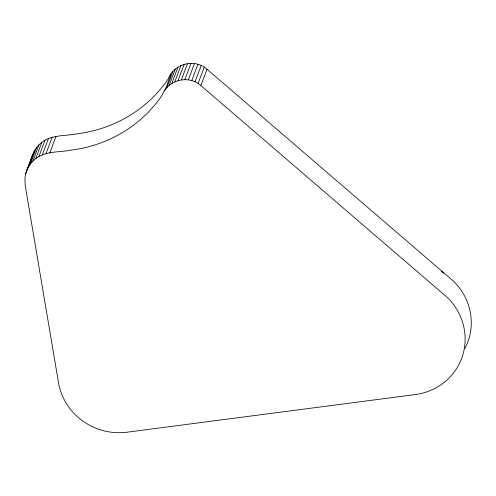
<?xml version="1.0" encoding="UTF-8"?>
<svg xmlns="http://www.w3.org/2000/svg" width="496" height="496" viewBox="0 0 496 496"><rect width="100%" height="100%" fill="white"/><g stroke="black" fill="none" stroke-linecap="round" stroke-linejoin="round"><path stroke-width="0.74" d="M25.569 174.102L24.93 177.804L25.178 185.343L58.509 382.67A59.991 57.4 20.6 0 0 127.063 432.196L415.115 394.593A59.991 57.4 20.6 0 0 462.309 356.5A59.991 57.4 20.6 0 0 447.417 297.532L200.886 85.591C188.815 74.481 167.815 79.881 162.124 95.182A133.467 127.708 20.6 0 1 71.877 150.009C59.892 152.477 45.985 150.747 35.718 158.646C30.74 162.496 27.1 167.989 25.569 174.102L31.44 158.484M31.707 157.778C33.238 151.664 36.871 146.171 41.85 142.321C52.123 134.422 66.03 136.152 78.008 133.684A133.467 127.708 20.6 0 0 168.262 78.858C173.947 63.556 194.953 58.156 207.024 69.266L453.549 281.207A59.991 57.4 20.6 0 1 464.913 348.465M26.71 170.525L32.841 154.2M28.322 167.133L34.46 150.809M30.386 163.99L36.524 147.665M32.866 161.144L38.998 144.82M35.718 158.646L41.85 142.321M38.893 156.538L45.024 140.213M42.334 154.857L48.472 138.539M45.992 153.636L52.123 137.311M49.792 152.892L55.924 136.567M164.864 90.607L171.002 74.282M166.805 87.873L172.943 71.548M169.142 85.455L175.28 69.13M171.833 83.396L177.971 67.078M174.821 81.759L180.953 65.435M178.033 80.563L184.171 64.244M181.406 79.844L187.544 63.519M184.865 79.614L191.003 63.29M188.337 79.875L194.475 63.55M191.747 80.625L197.885 64.3M195.021 81.846L201.159 65.522M198.09 83.514L204.228 67.189M200.886 85.591L207.024 69.266M441.421 271.293L443.684 273.234"/></g></svg>
